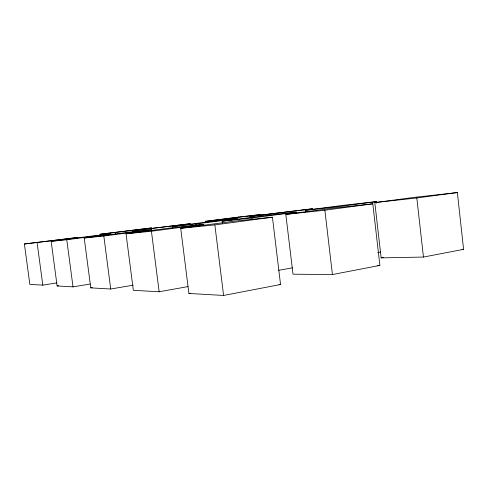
<?xml version="1.0" encoding="UTF-8"?>
<svg xmlns="http://www.w3.org/2000/svg" width="488" height="488" viewBox="0 0 488 488"><rect width="100%" height="100%" fill="white"/><g stroke="black" fill="none" stroke-linecap="round" stroke-linejoin="round"><path stroke-width="0.73" d="M223.596 295.447L280.551 284.51L272.432 217.209L235.545 221.046L180.706 228.311L188.911 293.471L223.596 295.447L214.848 224.883L180.706 228.311M332.432 274.543L379.884 265.429L372.814 203.825L332.096 208.26L285.828 214.391L292.995 274.195L332.432 274.543L324.868 210.218L372.814 203.825M423.456 257.06L463.6 249.35L457.354 192.553L414.361 197.365L374.808 202.605L381.146 257.871L423.456 257.06L416.819 197.957L457.354 192.553M188.911 293.471L190.399 293.196M381.146 257.871L383.367 257.463M203.892 225.871L203.703 224.364L175.93 227.256L126.038 233.795L133.334 290.299L159.149 291.775L188.008 286.59M278.209 270.395L292.452 267.833M377.681 252.528L380.677 251.991M84.204 237.991L103.816 236.027L151.5 229.799L129.845 232.05L84.204 237.991L90.768 287.871L110.727 289.012L133.248 285.157M90.768 287.871L92.25 287.621M51.161 241.31L66.771 239.742L110.508 234.063L93.147 235.875L51.161 241.31L57.12 285.956L73.011 286.859L90.237 284.022M57.12 285.956L58.609 285.712M24.4 243.994L77.464 237.51L24.4 243.994L29.853 284.4L42.81 285.138L56.913 282.881M214.848 224.883L272.432 217.209M172.514 226.499L212.506 221.296L237.369 218.581L195.908 223.998L172.514 226.499L172.709 228.006M250.063 216.404L312.546 208.766L250.063 216.404L250.246 217.916M222.186 221.192L265.191 215.55L296.527 212.14L251.918 218.014L222.186 221.192L222.467 223.437M305.445 211.804L305.268 210.297L342.71 205.387L376.431 201.611L376.602 203.112M126.038 233.795L151.426 231.251L203.703 224.364M376.431 201.611L337.916 206.686L305.268 210.297M99.997 234.252L151.603 227.933L99.997 234.252L100.192 235.753M132.669 230.757L190.155 223.73L132.669 230.757L132.864 232.257M374.808 202.605L416.819 197.957M285.828 214.391L324.868 210.218M462.081 249.399L463.6 249.35M377.602 265.448L379.884 265.429M279.057 284.467L280.551 284.51M37.112 242.719L42.81 285.138M66.771 239.742L73.011 286.859M115.564 232.587L115.76 234.069M103.816 236.027L110.727 289.012M151.561 228.738L151.75 230.238M151.426 231.251L159.149 291.775M195.908 223.998L196.097 225.493M251.918 218.014L252.101 219.521M238.498 217.056L205.174 221.375L260.83 214.555L238.498 217.056"/></g></svg>
